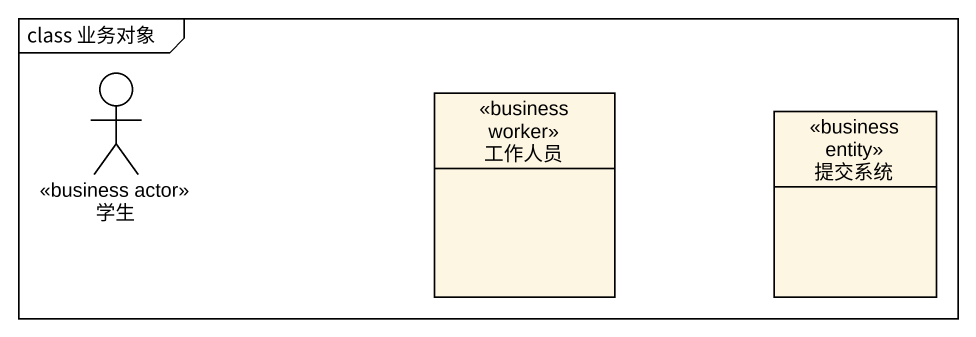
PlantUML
@startuml
mainframe class 业务对象
allowmixing
hide circle
hide empty members
actor 学生 <<business actor>>
class 工作人员 <<business worker>>
class 提交系统 <<business entity>>
@enduml
